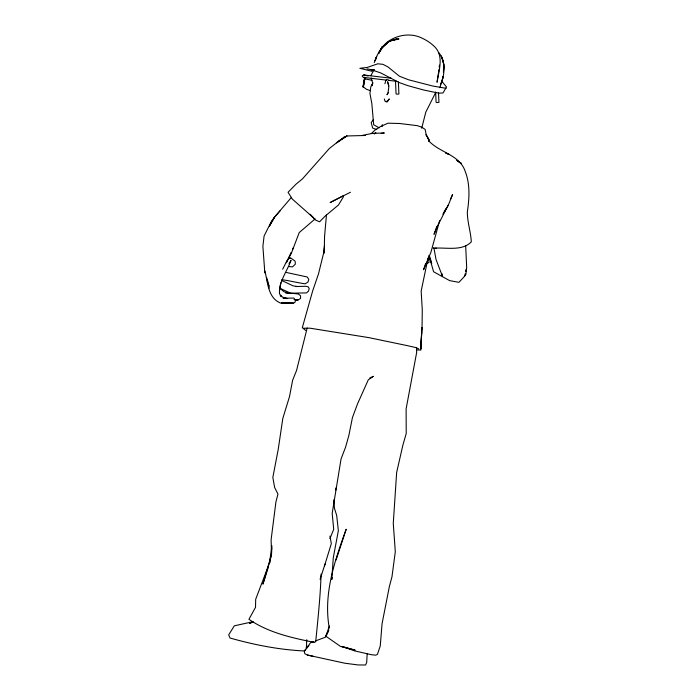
<?xml version="1.0" encoding="UTF-8"?>
<svg xmlns="http://www.w3.org/2000/svg" width="700" height="700" viewBox="0 0 700 700"><rect width="100%" height="100%" fill="white"/><g stroke="black" fill="none" stroke-linecap="round" stroke-linejoin="round"><path stroke-width="1.05" d="M335.834 490.088L335.895 487.961M324.433 247.432L323.977 253.155M321.081 574.061C320.373 596.767 317.922 619.246 315.7 641.778L313.871 642.276C291.419 637.805 267.951 632.441 248.938 619.299L255.517 607.329L255.684 599.288L269.876 562.056M421.654 331.835L420.7 348.854L422.021 328.624L422.284 310.039L421.164 291.086L427.928 258.668M421.776 329.7L421.89 327.574L420.91 350.044L416.64 349.895M443.467 71.155C444.614 64.645 443.126 57.619 438.725 52.579M286.746 298.533L283.132 298.27L293.738 298.043L295.312 299.845L295.199 302.067L293.527 303.249L281.645 303.45C267.925 298.9 267.864 282.678 264.959 271.119M271.915 548.012L271.512 554.383L269.491 563.334M323.96 253.006L324.459 245.648M443.415 72.214L443.87 64.295L441.227 56C445.217 64.82 444.71 75.486 440.589 84.149L441.866 82.127L443.144 76.466L441.814 81.856M382.121 126.569L382.287 124.626M439.023 69.388L437.062 82.267C438.672 70.814 444.255 56.455 434.752 46.856C430.308 42.411 424.918 39.174 419.099 36.864C404.259 31.412 384.764 38.404 378.674 53.419L382.445 46.34L378.525 53.567M439.224 67.261L439.416 65.126M326.471 214.856L324.564 236.381L324.275 250.443L318.5 273.866L312.664 290.929L302.295 327.714L305.751 330.47M367.168 653.931L366.704 662.497L365.558 665L358.085 664.947L344.838 663.215L307.379 655.043L304.92 653.756L304.57 652.907L304.316 651.114L305.2 649.617M466.244 270.707L466.541 268.45L465.727 271.477M306.775 639.66L306.329 648.716L304.815 650.983C279.615 649.863 254.266 644.875 230.046 638.024L228.681 634.891L234.299 625.826L252.534 621.81M269.421 563.299L271.967 545.851M280.752 282.748L279.466 290.159M362.959 86.765L364.56 77.49L365.076 77.578L363.475 86.844L362.959 86.765L363.475 86.844M364.831 77.184L363.169 86.809L366.38 89.224L370.352 90.668M363.265 86.8L364.866 77.534M428.776 141.374L428.969 139.65L425.836 134.785M332.229 577.474L331.774 579.53L333.279 557.778L338.363 530.661L336.683 515.428L334.469 508.314L333.812 499.8M336.105 559.965L346.185 529.279C334.749 560.586 323.102 594.379 329.315 628.075M421.706 128.249L425.775 112.201L435.453 92.96M307.195 327.924L296.546 370.501L292.609 380.293L289.52 396.559L282.809 418.442L278.206 449.496L272.842 477.391L274.627 487.471L277.97 494.104L275.931 501.909L271.11 539.691L271.512 554.383L262.92 584.15L268.319 567.298M439.635 220.649L430.841 252.516L423.553 269.806L425.556 263.681M384.921 83.729L385.822 80.456L387.188 79.616L388.973 80.168M439.836 87.692L441.236 83.396M374.308 62.562C377.834 51.363 385.971 39.034 398.983 38.885L393.986 40.206M320.084 579.311L325.115 563.859M324.467 566.011L331.319 543.602L329.963 536.069M372.627 83.772L372.006 85.767L372.645 83.108L371.227 77.91M428.908 255.316L433.589 271.749L449.593 280.604L458.903 282.345L464.371 276.517L465.308 273.613M286.965 260.776L282.651 269.238M367.045 68.897L374.561 70.228L370.773 69.545L380.791 72.957L399.315 82.609L408.1 85.724L423.754 90.029L438.786 93.161L442.986 92.978L446.512 87.001L441.543 80.902M329.402 625.992L325.841 636.186L340.541 646.45L355.119 650.116L341.959 646.459L354.602 650.895L371.481 654.727L375.707 655.165L377.396 654.421L380.249 645.986L382.069 623.648L389.428 586.259L391.956 576.887L395.299 551.775L393.269 523.372L396.655 472.448L402.894 445.095L406.219 433.536L406.114 408.905L416.666 352.406L416.483 347.401M436.852 226.354L434.009 234.334L437.981 225.041L448.464 204.759L452.602 194.548L450.354 199.299M374.045 69.772L370.86 75.618M329.936 538.606L333.716 529.261L332.176 513.363L341.066 458.911L345.529 447.3L348.819 435.645L352.45 417.533L357.56 403.795L368.296 379.82L373.459 376.311L369.81 377.921M291.148 252.359L286.309 262.727L291.445 253.041L299.215 232.575L315.21 218.838M292.469 249.524L293.344 247.642M442.855 214.27L445.848 208.801M328.081 631.759L325.841 636.186L328.886 629.913M372.934 82.775L370.808 86.817L369.933 93.485L371.822 103.425L373.695 124.784L379.225 127.872M444.045 212.599L448.464 204.759M280.385 210.481L274.558 217.131L269.517 225.907L274.558 217.131L291.445 197.347M380.161 51.363L381.762 48.676M343.394 196.893L338.467 204.995L324.879 216.352L319.602 221.804L315.166 219.861L310.004 214.261L313.819 218.102L292.303 199.054L288.059 192.264L296.039 184.161L302.453 178.885L329.402 148.452L339.098 140.831L346.973 135.966L365.453 135.476M289.012 263.716L291.051 260.365C287 271.267 278.898 281.645 279.475 293.773L281.697 296.625L280.236 295.496L282.476 297.106L287.648 298.594M388.238 92.776L386.969 94.771L388.036 92.767L388.789 87.316M373.336 119.551L371.201 122.701L372.662 128.091L376.793 129.553M464.371 276.517L465.885 274.47L466.673 267.514L465.666 245.42M274.558 217.131L271.582 221.043L264.075 236.075L262.885 246.339L264.836 272.974M308.77 645.741L306.74 648.13L310.424 642.836L313.408 641.716M326.55 635.915L325.351 637.227L315.394 640.972M306.092 648.13L308.779 645.4M371.28 133.577L375.331 129.798L380.502 126.578L387.94 123.191L399.63 123.497L417.428 125.676L422.012 127.33L425.154 129.421L426.046 134.05L429.012 140.21L427.42 137.498M374.456 133.831L375.848 132.624L374.211 133.831M343.525 195.589L330.12 202.554L350.455 192.246M427.394 263.349L429.144 262.22L428.015 257.994M253.076 621.74L249.489 623.403L252.936 622.038M392.079 40.425L389.104 41.3L381.999 47.863L389.104 41.3L396.751 39.06L393.015 40.154M362.381 135.389L372.164 133.438L384.344 132.956L381.185 133.376M303.398 328.239L310.1 328.195L369.058 337.662L407.382 345.651L415.765 347.55L418.766 348.88M295.697 286.536L305.839 286.274L308.14 286.816L309.181 288.505L308.534 291.025L306.53 292.906L290.596 293.186L279.869 288.26M433.151 248.071L436.467 248.194M281.785 279.659C289.581 280.744 297.229 282.669 305.086 283.815L308.009 282.021L308.779 279.352L307.213 276.981L286.396 272.484M435.4 248.124C447.16 247.468 462.394 251.186 471.319 241.85C470.75 231.779 467.364 222.171 467.32 212.048C469.35 198.441 470.304 184.24 465.124 171.185C459.673 154.639 439.346 152.653 428.689 140.761M293.983 299.618L298.069 299.967L300.554 298.463L300.58 295.776L298.252 293.947L285.442 292.705M446.066 88.314L432.609 85.995L408.634 79.809L399.429 76.221L387.94 66.911L382.944 64.33L377.816 63.796L367.168 67.462L359.852 68.285L371.998 71.286M391.344 78.251L363.519 74.961L362.171 75.897L363.125 77.271M363.519 77.394L386.645 80.141M388.754 80.386L396.113 81.261M364.858 78.864L371.971 80.29M295.181 299.626L298.069 299.967L295.295 299.661M385.998 101.272L387.328 101.474L389.279 98.919L387.03 102.043L385.096 101.351L384.317 98.928M297.99 286.598L293.081 285.854L281.654 280.446M289.73 293.501L283.973 291.716L279.615 288.041M285.652 292.696L290.474 293.589M307.379 655.043L313.259 656.311M368.2 75.985L363.93 74.987L364.683 75.294M288.881 257.705L291.331 258.396L295.102 261.161L295.356 264.154L292.512 266.849L288.671 266.551M445.944 153.265L448.91 154.21L446.049 153.265M288.767 257.714L290.185 258.186L288.444 257.495M311.973 641.436L313.871 642.276M457.826 161.227L461.501 163.564L456.523 160.248M395.832 81.165L395.483 80.491L396.051 93.826L396.988 94.229L398.904 93.966L398.387 81.961M428.715 257.154L431.76 263.471M269.176 286.002L267.627 282.231L266.858 277.953M429.529 256.252L431.533 262.351M269.246 288.102L267.496 280.088M441.814 273.411L442.549 276.57L436.021 259.438L433.869 247.809M438.515 92.558L438.935 102.375L436.695 102.594L436.082 102.235L435.645 91.98M376.014 58.284L375.139 60.681L376.652 56.569L376.014 58.284M343.936 137.218L336.604 142.817L346.973 135.966L343.936 137.218M293.527 303.249L281.505 302.803L293.527 303.249M388.535 84.604L387.572 81.734L388.832 86.441L388.535 84.604"/></g></svg>
